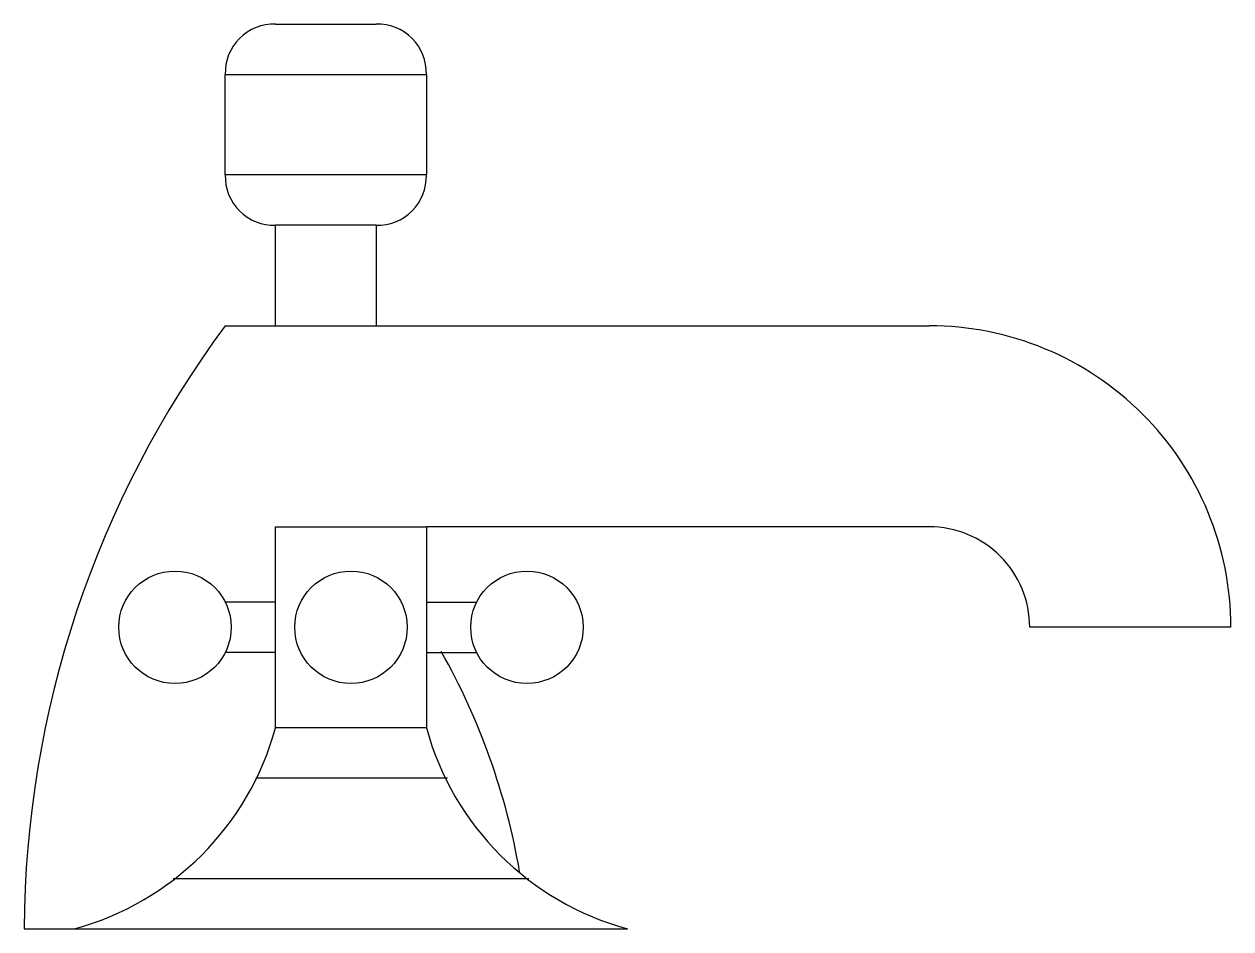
# Model space of a CAD drawing. Header units: millimetres. Extents: x -2996.548 to -2996.398, y 2926.904 to 2927.016.
import ezdxf

# ---------------------------------------------------------------- set-up
doc = ezdxf.new("R2010")
doc.units = ezdxf.units.MM
doc.header["$LTSCALE"] = 10
doc.layers.add('banheiro_acessórios', color=2, linetype='Continuous')

msp = doc.modelspace()

# ---------------------------------------------------------------- linework, layer by layer
at = {"layer": 'banheiro_acessórios', "color": 1}
for p, q in [((-2996.522962696009, 2927.009871706333), (-2996.497962696009, 2927.009871706333)), ((-2996.497962696009, 2926.997371706333), (-2996.522962696009, 2926.997371706333)), ((-2996.495318196009, 2926.922371706333), (-2996.519159196009, 2926.922371706333)), ((-2996.529429196009, 2926.909871706333), (-2996.485231696009, 2926.909871706333))]:
    msp.add_line(p, q, dxfattribs=at)
at = {"layer": 'banheiro_acessórios'}
for p, q in [((-2996.516712696009, 2926.978621706332), (-2996.516712696009, 2926.991121706333)), ((-2996.504212696008, 2926.991121706333), (-2996.504212696008, 2926.978621706332)), ((-2996.522962696009, 2926.978621706332), (-2996.435462599427, 2926.978621999901)), ((-2996.435462696009, 2926.953621706333), (-2996.497962696009, 2926.953621706333)), ((-2996.516712696009, 2926.944246706332), (-2996.522962696009, 2926.944246706332)), ((-2996.497962696009, 2926.944246706332), (-2996.491712696009, 2926.944246706332)), ((-2996.397962360503, 2926.941121706333), (-2996.422962654071, 2926.941121706333)), ((-2996.516712696009, 2926.937996706332), (-2996.522962696009, 2926.937996706332)), ((-2996.497962696009, 2926.937996706332), (-2996.491712696009, 2926.937996706332)), ((-2996.54796269601, 2926.903621706332), (-2996.541712696009, 2926.903621706332)), ((-2996.541712696009, 2926.903621706332), (-2996.472962696009, 2926.903621706332))]:
    msp.add_line(p, q, dxfattribs=at)
for points in [[(-2996.516712696009, 2927.016121706333), (-2996.504212696009, 2927.016121706333)], [(-2996.522962696009, 2926.997371706334), (-2996.522962696009, 2927.009871706333)], [(-2996.497962696009, 2927.009871706333), (-2996.497962696009, 2926.997371706334)], [(-2996.504212696009, 2926.991121706333), (-2996.516712696009, 2926.991121706333)]]:
    msp.add_lwpolyline(points, dxfattribs=at)
msp.add_lwpolyline([(-2996.516712696009, 2926.928621706333), (-2996.516712696009, 2926.953621706334), (-2996.497962696009, 2926.953621706334), (-2996.497962696009, 2926.928621706333)], close=True, dxfattribs=at)
for centre in [(-2996.529212696009, 2926.941121706333), (-2996.507337696009, 2926.941121706333), (-2996.485462696009, 2926.941121706333)]:
    msp.add_circle(centre, 0.0069877124999913, dxfattribs=at)
for centre, radius, start, end in [((-2996.51690094601, 2927.010059206333), 0.006064792499900473, 88.22243000138259, 181.7776000011617), ((-2996.504024696009, 2927.010059206333), 0.006064792499909733, 358.2223999988383, 91.7775700005706), ((-2996.51690094601, 2926.997181706332), 0.006064792500152009, 178.2224000014425, 271.7775999985574), ((-2996.504024696009, 2926.997181706332), 0.006064792500162564, 268.2223999994893, 1.777564998844426), ((-2996.420855446009, 2926.902919206333), 0.1271090749999105, 143.4466999997581, 179.6834000002832), ((-2996.435462654071, 2926.941121706333), 0.03750029356846769, 0, 90.00019223096764), ((-2996.435462654071, 2926.941121706333), 0.01250000000027285, 0, 90.00019223038814), ((-2996.569728196009, 2926.896471706333), 0.08456827499973703, 9.709484999891638, 29.48734999966783), ((-2996.551087696009, 2926.937996706332), 0.03563047500013536, 285.2550999994569, 344.7448999997433), ((-2996.463587696009, 2926.937996706332), 0.03563047500020428, 195.2551000002567, 254.7448999999147)]:
    msp.add_arc(centre, radius, start, end, dxfattribs=at)

doc.saveas('drawing.dxf')
